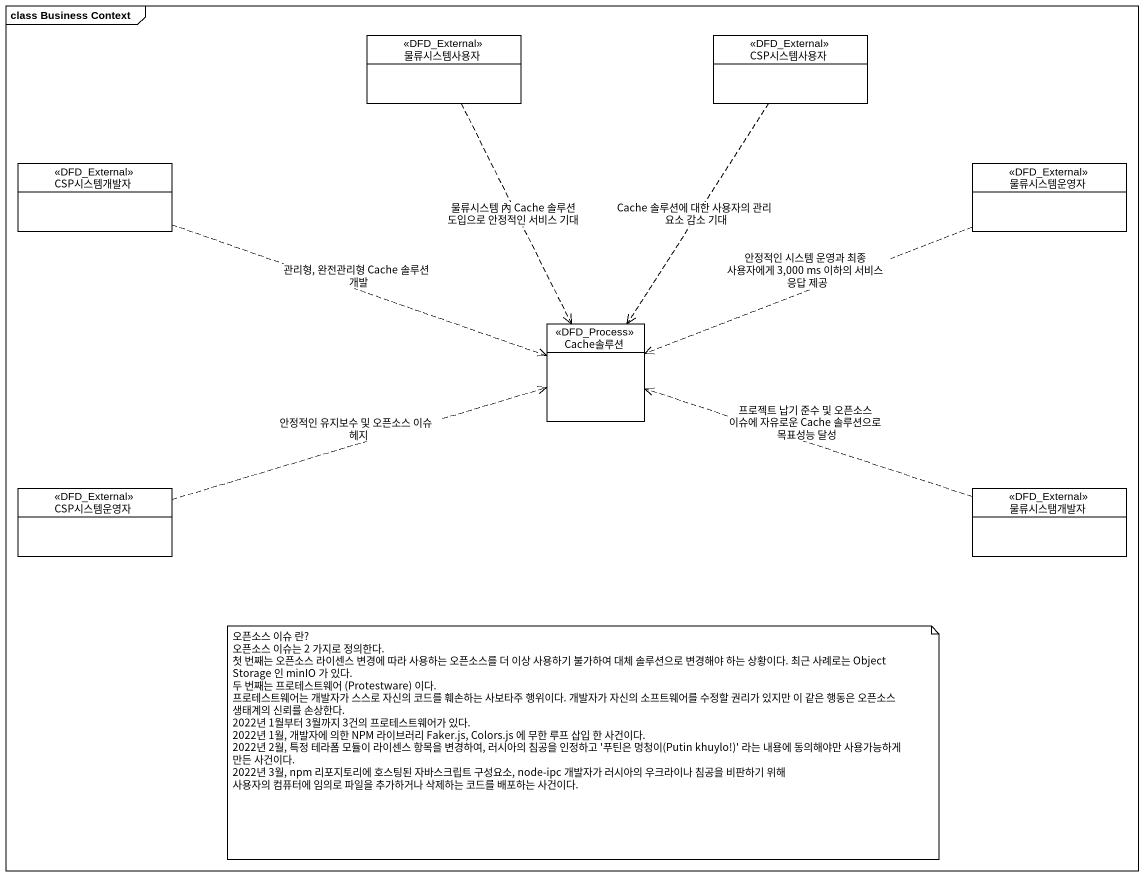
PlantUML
@startuml
mainframe class Business Context
hide circle
hide empty members
class 물류시스템사용자 <<DFD_External>>
class CSP시스템사용자 <<DFD_External>>
class CSP시스템개발자 <<DFD_External>>
class 물류시스템운영자 <<DFD_External>>
class Cache솔루션 <<DFD_Process>>
class CSP시스템운영자 <<DFD_External>>
class 물류시스탬개발자 <<DFD_External>>
물류시스템사용자 ..> Cache솔루션 : 물류시스템 內 Cache 솔루션 도입으로 안정적인 서비스 기대
CSP시스템사용자 ..> Cache솔루션 : Cache 솔루션에 대한 사용자의 관리 요소 감소 기대
CSP시스템개발자 .right.> Cache솔루션 : 관리형, 완전관리형 Cache 솔루션 개발
물류시스템운영자 .left.> Cache솔루션 : 안정적인 시스템 운영과 최종 사용자에게 3,000 ms 이하의 서비스 응답 제공
CSP시스템운영자 .right.> Cache솔루션 : 안정적인 유지보수 및 오픈소스 이슈 헤지
물류시스탬개발자 .left.> Cache솔루션 : 프로젝트 납기 준수 및 오픈소스 이슈에 자유로운 Cache 솔루션으로 목표성능 달성
note as N1
  오픈소스 이슈 란?
  오픈소스 이슈는 2 가지로 정의한다.
  첫 번째는 오픈소스 라이센스 변경에 따라 사용하는 오픈소스를 더 이상 사용하기 불가하여 대체 솔루션으로 변경해야 하는 상황이다. 최근 사례로는 Object Storage 인 minIO 가 있다.
  두 번째는 프로테스트웨어 (Protestware) 이다.
  프로테스트웨어는 개발자가 스스로 자신의 코드를 훼손하는 사보타주 행위이다. 개발자가 자신의 소프트웨어를 수정할 권리가 있지만 이 같은 행동은 오픈소스 생태계의 신뢰를 손상한다.
  2022년 1월부터 3월까지 3건의 프로테스트웨어가 있다.
  2022년 1월, 개발자에 의한 NPM 라이브러리 Faker.js, Colors.js 에 무한 루프 삽입 한 사건이다.
  2022년 2월, 특정 테라폼 모듈이 라이센스 항목을 변경하여, 러시아의 침공을 인정하고 '푸틴은 멍청이(Putin khuylo!)' 라는 내용에 동의해야만 사용가능하게 만든 사건이다.
  2022년 3월, npm 리포지토리에 호스팅된 자바스크립트 구성요소, node-ipc 개발자가 러시아의 우크라이나 침공을 비판하기 위해
  사용자의 컴퓨터에 임의로 파일을 추가하거나 삭제하는 코드를 배포하는 사건이다.
end note
@enduml
